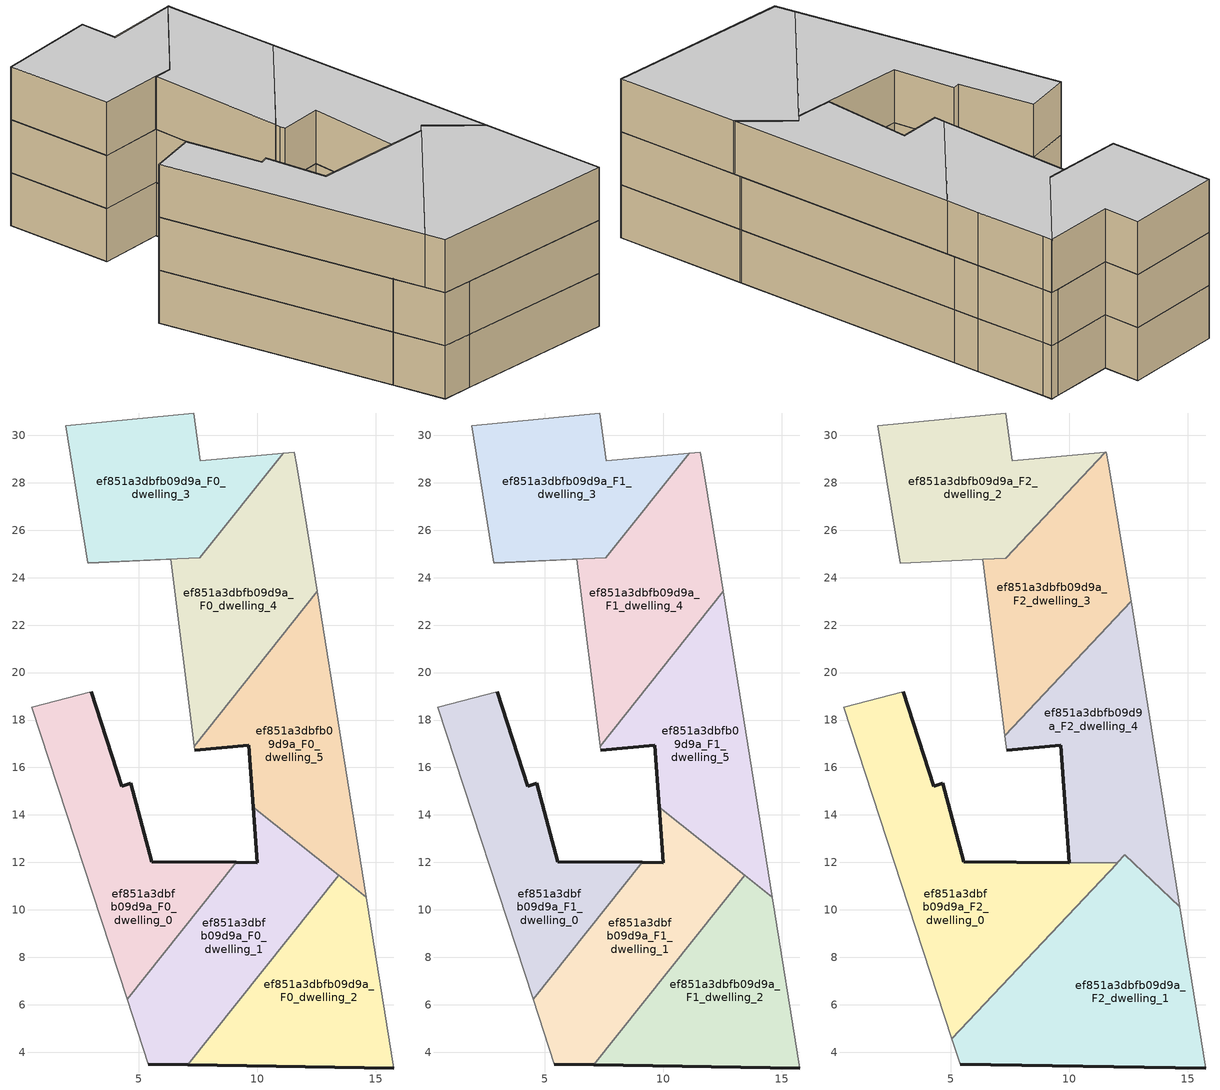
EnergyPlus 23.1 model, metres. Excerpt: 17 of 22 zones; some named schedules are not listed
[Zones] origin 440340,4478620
ef851a3dbfb09d9a_F0_dwelling_0
 floor ground (EU_floor_Construction): 4.51,6.23 9.11,12 5.55,12.03 4.67,15.33 4.28,15.2 3,19.2 0.5,18.54 z0
 wall outside (EU_wall_Construction): 3,19.2 4.28,15.2 4.67,15.33 5.55,12.03 9.11,12 z0:3
 wall adiabatic (EU_wall_Construction): 4.51,6.23 0.5,18.54 3,19.2 z0:3
 wall to ef851a3dbfb09d9a_F0_dwelling_1 (EU_wall_Construction): 9.11,12 4.51,6.23 z0:3
ef851a3dbfb09d9a_F0_dwelling_1
 floor ground (EU_floor_Construction): 7.07,3.47 13.43,11.46 9.83,14.33 10,11.99 9.11,12 4.51,6.23 5.4,3.49 z0
 wall outside (EU_wall_Construction): 7.07,3.47 5.4,3.49 / 9.11,12 10,11.99 9.83,14.33 z0:3
 wall adiabatic (EU_wall_Construction): 5.4,3.49 4.51,6.23 z0:3
 wall to ef851a3dbfb09d9a_F0_dwelling_2 (EU_wall_Construction): 13.43,11.46 7.07,3.47 z0:3
 wall to ef851a3dbfb09d9a_F0_dwelling_5 (EU_wall_Construction): 9.83,14.33 13.43,11.46 z0:3
ef851a3dbfb09d9a_F0_dwelling_2
 floor ground (EU_floor_Construction): 15.74,3.33 14.59,10.54 13.43,11.46 7.07,3.47 z0
 wall outside (EU_wall_Construction): 15.74,3.33 7.07,3.47 z0:3
 wall adiabatic (EU_wall_Construction): 14.59,10.54 15.74,3.33 z0:3
 wall to ef851a3dbfb09d9a_F0_dwelling_5 (EU_wall_Construction): 13.43,11.46 14.59,10.54 z0:3
ef851a3dbfb09d9a_F0_dwelling_3
 floor ground (EU_floor_Construction): 7.58,24.84 11.09,29.24 7.6,28.93 7.32,30.94 1.94,30.41 2.86,24.62 z0
 wall adiabatic (EU_wall_Construction): 7.32,30.94 7.6,28.93 11.09,29.24 7.58,24.84 2.86,24.62 1.94,30.41 7.32,30.94 z0:3
ef851a3dbfb09d9a_F0_dwelling_4
 floor ground (EU_floor_Construction): 7.34,16.89 12.54,23.43 12.3,24.89 11.66,28.73 11.57,29.29 11.09,29.24 7.58,24.84 2.86,24.62 6.36,24.78 z0
 wall adiabatic (EU_wall_Construction): 7.34,16.89 6.36,24.78 2.86,24.62 7.58,24.84 11.09,29.24 11.57,29.29 11.66,28.73 12.3,24.89 12.54,23.43 z0:3
 wall to ef851a3dbfb09d9a_F0_dwelling_5 (EU_wall_Construction): 12.54,23.43 7.33,16.89 z0:3
ef851a3dbfb09d9a_F0_dwelling_5
 floor ground (EU_floor_Construction): 14.59,10.54 12.54,23.43 7.33,16.89 7.35,16.73 9.65,16.95 9.83,14.33 z0
 wall outside (EU_wall_Construction): 9.83,14.33 9.65,16.95 7.35,16.73 z0:3
 wall adiabatic (EU_wall_Construction): 12.54,23.43 14.59,10.54 / 7.35,16.73 7.34,16.89 z0:3
ef851a3dbfb09d9a_F1_dwelling_0
 floor to ef851a3dbfb09d9a_F0_dwelling_0 (EU_floor_Construction): 4.51,6.23 9.11,12 5.55,12.03 4.67,15.33 4.28,15.2 3,19.2 0.5,18.54 z3
 wall outside (EU_wall_Construction): 3,19.2 4.28,15.2 4.67,15.33 5.55,12.03 9.11,12 z3:6
 wall adiabatic (EU_wall_Construction): 4.51,6.23 0.5,18.54 3,19.2 z3:6
 wall to ef851a3dbfb09d9a_F1_dwelling_1 (EU_wall_Construction): 9.11,12 4.51,6.23 z3:6
ef851a3dbfb09d9a_F1_dwelling_1
 floor to ef851a3dbfb09d9a_F0_dwelling_1 (EU_floor_Construction): 7.07,3.47 13.43,11.46 9.83,14.33 10,11.99 9.11,12 4.51,6.23 5.4,3.49 z3
 wall outside (EU_wall_Construction): 7.07,3.47 5.4,3.49 / 9.11,12 10,11.99 9.83,14.33 z3:6
 wall adiabatic (EU_wall_Construction): 5.4,3.49 4.51,6.23 z3:6
 wall to ef851a3dbfb09d9a_F1_dwelling_2 (EU_wall_Construction): 13.43,11.46 7.07,3.47 z3:6
 wall to ef851a3dbfb09d9a_F1_dwelling_5 (EU_wall_Construction): 9.83,14.33 13.43,11.46 z3:6
ef851a3dbfb09d9a_F1_dwelling_2
 floor to ef851a3dbfb09d9a_F0_dwelling_2 (EU_floor_Construction): 15.74,3.33 14.59,10.54 13.43,11.46 7.07,3.47 z3
 wall outside (EU_wall_Construction): 15.74,3.33 7.07,3.47 z3:6
 wall adiabatic (EU_wall_Construction): 14.59,10.54 15.74,3.33 z3:6
 wall to ef851a3dbfb09d9a_F1_dwelling_5 (EU_wall_Construction): 13.43,11.46 14.59,10.54 z3:6
ef851a3dbfb09d9a_F1_dwelling_3
 floor to ef851a3dbfb09d9a_F0_dwelling_3 (EU_floor_Construction): 7.58,24.84 11.09,29.24 7.6,28.93 7.32,30.94 1.94,30.41 2.86,24.62 z3
 wall adiabatic (EU_wall_Construction): 7.32,30.94 7.6,28.93 11.09,29.24 7.58,24.84 2.86,24.62 1.94,30.41 7.32,30.94 z3:6
ef851a3dbfb09d9a_F1_dwelling_4
 floor to ef851a3dbfb09d9a_F0_dwelling_4 (EU_floor_Construction): 7.33,16.89 12.54,23.43 12.3,24.89 11.66,28.73 11.57,29.29 11.09,29.24 7.58,24.84 2.86,24.62 6.36,24.78 z3
 wall adiabatic (EU_wall_Construction): 7.34,16.89 6.36,24.78 2.86,24.62 7.58,24.84 11.09,29.24 11.57,29.29 11.66,28.73 12.3,24.89 12.54,23.43 z3:6
 wall to ef851a3dbfb09d9a_F1_dwelling_5 (EU_wall_Construction): 12.54,23.43 7.33,16.89 z3:6
ef851a3dbfb09d9a_F1_dwelling_5
 floor to ef851a3dbfb09d9a_F0_dwelling_5 (EU_floor_Construction): 14.59,10.54 12.54,23.43 7.33,16.89 7.35,16.73 9.65,16.95 9.83,14.33 z3
 wall outside (EU_wall_Construction): 9.83,14.33 9.65,16.95 7.35,16.73 z3:6
 wall adiabatic (EU_wall_Construction): 12.54,23.43 14.59,10.54 / 7.35,16.73 7.34,16.89 z3:6
ef851a3dbfb09d9a_F2_dwelling_0
 floor to ef851a3dbfb09d9a_F1_dwelling_0 (EU_floor_Construction): 4.51,6.23 9.11,12 5.55,12.03 4.67,15.33 4.28,15.2 3,19.2 0.5,18.54 z6
 floor to ef851a3dbfb09d9a_F1_dwelling_1 (EU_floor_Construction): 5.05,4.57 12.01,11.97 9.11,12 4.51,6.23 z6
 wall outside (EU_wall_Construction): 3,19.2 4.28,15.2 4.67,15.33 5.55,12.03 10,11.99 z6:9
 wall adiabatic (EU_wall_Construction): 5.05,4.57 0.5,18.54 3,19.2 z6:9
 wall to ef851a3dbfb09d9a_F2_dwelling_1 (EU_wall_Construction): 12.02,11.97 5.05,4.57 z6:9
 wall to ef851a3dbfb09d9a_F2_dwelling_4 (EU_wall_Construction): 10,11.99 12.02,11.98 z6:9
 ceiling to ef851a3dbfb09d9a_F3_dwelling_0 (EU_floor_Construction): 12.01,11.97 5.05,4.57 0.5,18.54 3,19.2 4.28,15.2 4.67,15.33 5.55,12.03 z9
ef851a3dbfb09d9a_F2_dwelling_1
 floor to ef851a3dbfb09d9a_F1_dwelling_1 (EU_floor_Construction): 7.07,3.47 13.35,11.36 12.33,12.31 5.05,4.57 5.4,3.49 z6
 floor to ef851a3dbfb09d9a_F1_dwelling_2 (EU_floor_Construction): 15.74,3.33 14.66,10.13 13.35,11.36 7.07,3.47 z6
 wall outside (EU_wall_Construction): 15.74,3.33 5.4,3.49 z6:9
 wall adiabatic (EU_wall_Construction): 5.4,3.49 5.05,4.57 / 14.66,10.13 15.74,3.33 z6:9
 wall to ef851a3dbfb09d9a_F2_dwelling_4 (EU_wall_Construction): 12.33,12.31 14.66,10.13 / 12.02,11.98 12.34,12.31 z6:9
 ceiling to ef851a3dbfb09d9a_F3_dwelling_1 (EU_floor_Construction): 14.66,10.13 15.74,3.33 5.4,3.49 5.05,4.57 12.33,12.31 z9
ef851a3dbfb09d9a_F2_dwelling_2
 floor to ef851a3dbfb09d9a_F1_dwelling_3 (EU_floor_Construction): 8.88,26.47 11.09,29.24 7.6,28.93 7.32,30.94 1.94,30.41 2.86,24.62 7.33,24.83 z6
 floor to ef851a3dbfb09d9a_F1_dwelling_4 (EU_floor_Construction): 8.9,26.49 11.52,29.28 11.09,29.24 z6
 wall adiabatic (EU_wall_Construction): 6.35,24.78 2.86,24.62 1.94,30.41 7.32,30.94 7.6,28.93 11.52,29.28 z6:9
 wall to ef851a3dbfb09d9a_F2_dwelling_3 (EU_wall_Construction): 11.52,29.28 7.33,24.82 6.36,24.78 z6:9
 ceiling to ef851a3dbfb09d9a_F3_dwelling_2 (EU_floor_Construction): 11.52,29.28 7.33,24.82 2.86,24.62 1.94,30.41 7.32,30.94 7.6,28.93 z9
ef851a3dbfb09d9a_F2_dwelling_3
 floor to ef851a3dbfb09d9a_F1_dwelling_5 (EU_floor_Construction): 9.94,20.17 12.61,23 12.54,23.43 z6
 floor to ef851a3dbfb09d9a_F1_dwelling_3 (EU_floor_Construction): 7.58,24.84 8.88,26.47 7.33,24.83 z6
 floor to ef851a3dbfb09d9a_F1_dwelling_4 (EU_floor_Construction): 9.94,20.17 12.54,23.43 12.3,24.89 11.66,28.73 11.57,29.29 11.52,29.28 8.9,26.49 7.58,24.84 7.53,24.84 7.33,24.82 6.36,24.78 7.28,17.33 z6
 wall adiabatic (EU_wall_Construction): 7.28,17.33 6.36,24.78 / 11.52,29.28 11.57,29.29 11.66,28.73 12.3,24.89 12.61,23 z6:9
 wall to ef851a3dbfb09d9a_F2_dwelling_4 (EU_wall_Construction): 12.61,23 7.28,17.33 z6:9
 ceiling to ef851a3dbfb09d9a_F3_dwelling_3 (EU_floor_Construction): 11.57,29.29 11.66,28.73 12.3,24.89 12.61,23 7.28,17.33 6.36,24.78 7.33,24.82 11.52,29.28 z9
ef851a3dbfb09d9a_F2_dwelling_4
 floor to ef851a3dbfb09d9a_F1_dwelling_1 (EU_floor_Construction): 13.4,11.49 9.83,14.33 10,11.99 12.02,11.98 12.33,12.31 z6; 13.35,11.36 13.43,11.46 13.4,11.49 12.33,12.31 z6
 floor to ef851a3dbfb09d9a_F1_dwelling_5 (EU_floor_Construction): 14.59,10.54 12.61,23 9.94,20.17 7.34,16.89 7.35,16.73 9.65,16.95 9.83,14.33 z6
 floor to ef851a3dbfb09d9a_F1_dwelling_2 (EU_floor_Construction): 14.66,10.13 14.59,10.54 13.43,11.46 13.35,11.36 z6
 floor to ef851a3dbfb09d9a_F1_dwelling_4 (EU_floor_Construction): 7.51,17.58 7.32,17.03 7.34,16.89 9.94,20.17 z6; 7.32,17.03 7.51,17.58 7.28,17.33 7.32,17.05 z6
 wall outside (EU_wall_Construction): 10,11.99 9.65,16.95 7.35,16.73 z6:9
 wall adiabatic (EU_wall_Construction): 7.35,16.73 7.32,17.03 7.28,17.33 / 12.61,23 14.66,10.13 z6:9
 ceiling to ef851a3dbfb09d9a_F3_dwelling_4 (EU_floor_Construction): 12.61,23 14.66,10.13 12.33,12.31 12.02,11.98 10,11.99 9.65,16.95 7.35,16.73 7.32,17.03 7.28,17.33 z9
[Building]
EU S2 Campaign: North Axis=0; Terrain=City; Solar Distribution=FullExterior
[Site:Location]
Madrid: Latitude=40.5; Longitude=-3.5; Time Zone=1; Elevation=609
[SizingPeriod:WeatherFileDays]
AnnualSizingPeriod: Begin Month=1; Begin Day of Month=1; End Month=12; End Day of Month=31; Day of Week for Start Day=Monday; Use Weather File Daylight Saving Period=No; Use Weather File Rain and Snow Indicators=No
[MATERIAL]
EU_InternalMass_Material: Roughness=MediumRough; Thickness=0.1; Conductivity=1; Density=1800; Specific Heat=900; Thermal Absorptance=0.9; Solar Absorptance=0.7; Visible Absorptance=0.7
[MATERIAL:NOMASS] Roughness=MediumRough; Thermal Absorptance=0.9; Solar Absorptance=0.7; Visible Absorptance=0.7
Name | Thermal Resistance
EU_wall_NoMass | 0.419739
EU_floor_NoMass | 0.608284
[CONSTRUCTION]
EU_wall_Construction: EU_wall_NoMass
EU_floor_Construction: EU_floor_NoMass
EU_InternalMass_Construction: EU_InternalMass_Material
[ZONE] Type=1; Multiplier=1; Ceiling Height=autocalculate; Floor Area=autocalculate; Part of Total Floor Area=Yes
Name | Volume
ef851a3dbfb09d9a_F0_dwelling_0 | 115.039
ef851a3dbfb09d9a_F1_dwelling_0 | 115.038
ef851a3dbfb09d9a_F2_dwelling_0 | 163.837
ef851a3dbfb09d9a_F0_dwelling_1; ef851a3dbfb09d9a_F1_dwelling_1 | 117.574
ef851a3dbfb09d9a_F2_dwelling_1 | 174.407
ef851a3dbfb09d9a_F0_dwelling_2; ef851a3dbfb09d9a_F1_dwelling_2 | 116.319
ef851a3dbfb09d9a_F2_dwelling_2 | 114.987
ef851a3dbfb09d9a_F0_dwelling_3; ef851a3dbfb09d9a_F1_dwelling_3 | 113.882
ef851a3dbfb09d9a_F2_dwelling_3 | 117.561
ef851a3dbfb09d9a_F0_dwelling_4 | 118.6875
ef851a3dbfb09d9a_F1_dwelling_4 | 118.724
ef851a3dbfb09d9a_F2_dwelling_4 | 126.994
ef851a3dbfb09d9a_F0_dwelling_5; ef851a3dbfb09d9a_F1_dwelling_5 | 116.309
[INTERNALMASS] Construction=EU_InternalMass_Construction
Name | Zone or ZoneList | Surface Area
ef851a3dbfb09d9a_F0_dwelling_0_EU_InternalMass | ef851a3dbfb09d9a_F0_dwelling_0 | 38.3462
ef851a3dbfb09d9a_F0_dwelling_1_EU_InternalMass | ef851a3dbfb09d9a_F0_dwelling_1 | 39.1926
ef851a3dbfb09d9a_F0_dwelling_2_EU_InternalMass | ef851a3dbfb09d9a_F0_dwelling_2 | 38.7734
ef851a3dbfb09d9a_F0_dwelling_3_EU_InternalMass | ef851a3dbfb09d9a_F0_dwelling_3 | 37.9692
ef851a3dbfb09d9a_F0_dwelling_4_EU_InternalMass | ef851a3dbfb09d9a_F0_dwelling_4 | 39.575
ef851a3dbfb09d9a_F0_dwelling_5_EU_InternalMass | ef851a3dbfb09d9a_F0_dwelling_5 | 38.7696
ef851a3dbfb09d9a_F1_dwelling_0_EU_InternalMass | ef851a3dbfb09d9a_F1_dwelling_0 | 38.3462
ef851a3dbfb09d9a_F1_dwelling_1_EU_InternalMass | ef851a3dbfb09d9a_F1_dwelling_1 | 39.1926
ef851a3dbfb09d9a_F1_dwelling_2_EU_InternalMass | ef851a3dbfb09d9a_F1_dwelling_2 | 38.7734
ef851a3dbfb09d9a_F1_dwelling_3_EU_InternalMass | ef851a3dbfb09d9a_F1_dwelling_3 | 37.9692
ef851a3dbfb09d9a_F1_dwelling_4_EU_InternalMass | ef851a3dbfb09d9a_F1_dwelling_4 | 39.575
ef851a3dbfb09d9a_F1_dwelling_5_EU_InternalMass | ef851a3dbfb09d9a_F1_dwelling_5 | 38.7696
ef851a3dbfb09d9a_F2_dwelling_0_EU_InternalMass | ef851a3dbfb09d9a_F2_dwelling_0 | 54.6115
ef851a3dbfb09d9a_F2_dwelling_1_EU_InternalMass | ef851a3dbfb09d9a_F2_dwelling_1 | 58.1376
ef851a3dbfb09d9a_F2_dwelling_2_EU_InternalMass | ef851a3dbfb09d9a_F2_dwelling_2 | 38.3463
ef851a3dbfb09d9a_F2_dwelling_3_EU_InternalMass | ef851a3dbfb09d9a_F2_dwelling_3 | 39.1912
ef851a3dbfb09d9a_F2_dwelling_4_EU_InternalMass | ef851a3dbfb09d9a_F2_dwelling_4 | 42.3339
[OTHEREQUIPMENT] Fuel Type=Electricity; Design Level Calculation Method=Watts/Area; Power per Zone Floor Area=1; Fraction Latent=0; Fraction Radiant=0; Fraction Lost=0; Carbon Dioxide Generation Rate=0; EndUse Subcategory=EU_Step8_InternalGains
Name | Zone or ZoneList or Space or SpaceList | Schedule
EU_Step8_InternalGain_ef851a3dbfb09d9a_F0_dwelling_0_f000 | ef851a3dbfb09d9a_F0_dwelling_0 | EU_Step8_GainSchedule_ef851a3dbfb09d9a_F0_dwelling_0_f000
EU_Step8_InternalGain_ef851a3dbfb09d9a_F0_dwelling_1_f000 | ef851a3dbfb09d9a_F0_dwelling_1 | EU_Step8_GainSchedule_ef851a3dbfb09d9a_F0_dwelling_1_f000
EU_Step8_InternalGain_ef851a3dbfb09d9a_F0_dwelling_2_f000 | ef851a3dbfb09d9a_F0_dwelling_2 | EU_Step8_GainSchedule_ef851a3dbfb09d9a_F0_dwelling_2_f000
EU_Step8_InternalGain_ef851a3dbfb09d9a_F0_dwelling_3_f000 | ef851a3dbfb09d9a_F0_dwelling_3 | EU_Step8_GainSchedule_ef851a3dbfb09d9a_F0_dwelling_3_f000
EU_Step8_InternalGain_ef851a3dbfb09d9a_F0_dwelling_4_f000 | ef851a3dbfb09d9a_F0_dwelling_4 | EU_Step8_GainSchedule_ef851a3dbfb09d9a_F0_dwelling_4_f000
EU_Step8_InternalGain_ef851a3dbfb09d9a_F0_dwelling_5_f000 | ef851a3dbfb09d9a_F0_dwelling_5 | EU_Step8_GainSchedule_ef851a3dbfb09d9a_F0_dwelling_5_f000
EU_Step8_InternalGain_ef851a3dbfb09d9a_F1_dwelling_0_f000 | ef851a3dbfb09d9a_F1_dwelling_0 | EU_Step8_GainSchedule_ef851a3dbfb09d9a_F1_dwelling_0_f000
EU_Step8_InternalGain_ef851a3dbfb09d9a_F1_dwelling_1_f000 | ef851a3dbfb09d9a_F1_dwelling_1 | EU_Step8_GainSchedule_ef851a3dbfb09d9a_F1_dwelling_1_f000
EU_Step8_InternalGain_ef851a3dbfb09d9a_F1_dwelling_2_f000 | ef851a3dbfb09d9a_F1_dwelling_2 | EU_Step8_GainSchedule_ef851a3dbfb09d9a_F1_dwelling_2_f000
EU_Step8_InternalGain_ef851a3dbfb09d9a_F1_dwelling_3_f000 | ef851a3dbfb09d9a_F1_dwelling_3 | EU_Step8_GainSchedule_ef851a3dbfb09d9a_F1_dwelling_3_f000
EU_Step8_InternalGain_ef851a3dbfb09d9a_F1_dwelling_4_f000 | ef851a3dbfb09d9a_F1_dwelling_4 | EU_Step8_GainSchedule_ef851a3dbfb09d9a_F1_dwelling_4_f000
EU_Step8_InternalGain_ef851a3dbfb09d9a_F1_dwelling_5_f000 | ef851a3dbfb09d9a_F1_dwelling_5 | EU_Step8_GainSchedule_ef851a3dbfb09d9a_F1_dwelling_5_f000
EU_Step8_InternalGain_ef851a3dbfb09d9a_F2_dwelling_0_f000 | ef851a3dbfb09d9a_F2_dwelling_0 | EU_Step8_GainSchedule_ef851a3dbfb09d9a_F2_dwelling_0_f000
EU_Step8_InternalGain_ef851a3dbfb09d9a_F2_dwelling_1_f000 | ef851a3dbfb09d9a_F2_dwelling_1 | EU_Step8_GainSchedule_ef851a3dbfb09d9a_F2_dwelling_1_f000
EU_Step8_InternalGain_ef851a3dbfb09d9a_F2_dwelling_2_f000 | ef851a3dbfb09d9a_F2_dwelling_2 | EU_Step8_GainSchedule_ef851a3dbfb09d9a_F2_dwelling_2_f000
EU_Step8_InternalGain_ef851a3dbfb09d9a_F2_dwelling_3_f000 | ef851a3dbfb09d9a_F2_dwelling_3 | EU_Step8_GainSchedule_ef851a3dbfb09d9a_F2_dwelling_3_f000
EU_Step8_InternalGain_ef851a3dbfb09d9a_F2_dwelling_4_f000 | ef851a3dbfb09d9a_F2_dwelling_4 | EU_Step8_GainSchedule_ef851a3dbfb09d9a_F2_dwelling_4_f000
[ZONEVENTILATION:DESIGNFLOWRATE] Schedule=EU_AlwaysOn; Design Flow Rate Calculation Method=AirChanges/Hour; Air Changes per Hour=0.703302; Ventilation Type=Natural; Fan Pressure Rise=0; Fan Total Efficiency=1; Constant Term Coefficient=1; Temperature Term Coefficient=0; Velocity Term Coefficient=0; Velocity Squared Term Coefficient=0; Minimum Indoor Temperature=-100; Maximum Indoor Temperature=100; Delta Temperature=-100; Minimum Outdoor Temperature=-100; Maximum Outdoor Temperature=100; Maximum Wind Speed=40
Name | Zone or ZoneList or Space or SpaceList
EU_ConstantAir_ef851a3dbfb09d9a_F0_dwelling_0 | ef851a3dbfb09d9a_F0_dwelling_0
EU_ConstantAir_ef851a3dbfb09d9a_F0_dwelling_1 | ef851a3dbfb09d9a_F0_dwelling_1
EU_ConstantAir_ef851a3dbfb09d9a_F0_dwelling_2 | ef851a3dbfb09d9a_F0_dwelling_2
EU_ConstantAir_ef851a3dbfb09d9a_F0_dwelling_3 | ef851a3dbfb09d9a_F0_dwelling_3
EU_ConstantAir_ef851a3dbfb09d9a_F0_dwelling_4 | ef851a3dbfb09d9a_F0_dwelling_4
EU_ConstantAir_ef851a3dbfb09d9a_F0_dwelling_5 | ef851a3dbfb09d9a_F0_dwelling_5
EU_ConstantAir_ef851a3dbfb09d9a_F1_dwelling_0 | ef851a3dbfb09d9a_F1_dwelling_0
EU_ConstantAir_ef851a3dbfb09d9a_F1_dwelling_1 | ef851a3dbfb09d9a_F1_dwelling_1
EU_ConstantAir_ef851a3dbfb09d9a_F1_dwelling_2 | ef851a3dbfb09d9a_F1_dwelling_2
EU_ConstantAir_ef851a3dbfb09d9a_F1_dwelling_3 | ef851a3dbfb09d9a_F1_dwelling_3
EU_ConstantAir_ef851a3dbfb09d9a_F1_dwelling_4 | ef851a3dbfb09d9a_F1_dwelling_4
EU_ConstantAir_ef851a3dbfb09d9a_F1_dwelling_5 | ef851a3dbfb09d9a_F1_dwelling_5
EU_ConstantAir_ef851a3dbfb09d9a_F2_dwelling_0 | ef851a3dbfb09d9a_F2_dwelling_0
EU_ConstantAir_ef851a3dbfb09d9a_F2_dwelling_1 | ef851a3dbfb09d9a_F2_dwelling_1
EU_ConstantAir_ef851a3dbfb09d9a_F2_dwelling_2 | ef851a3dbfb09d9a_F2_dwelling_2
EU_ConstantAir_ef851a3dbfb09d9a_F2_dwelling_3 | ef851a3dbfb09d9a_F2_dwelling_3
EU_ConstantAir_ef851a3dbfb09d9a_F2_dwelling_4 | ef851a3dbfb09d9a_F2_dwelling_4
[HVACTEMPLATE:THERMOSTAT] Constant Heating Setpoint=20; Constant Cooling Setpoint=50
EU_HeatOnly_ef851a3dbfb09d9a_F0_dwelling_0; EU_HeatOnly_ef851a3dbfb09d9a_F0_dwelling_1; EU_HeatOnly_ef851a3dbfb09d9a_F0_dwelling_2; EU_HeatOnly_ef851a3dbfb09d9a_F0_dwelling_3; EU_HeatOnly_ef851a3dbfb09d9a_F0_dwelling_4; EU_HeatOnly_ef851a3dbfb09d9a_F0_dwelling_5; EU_HeatOnly_ef851a3dbfb09d9a_F1_dwelling_0; EU_HeatOnly_ef851a3dbfb09d9a_F1_dwelling_1; EU_HeatOnly_ef851a3dbfb09d9a_F1_dwelling_2; EU_HeatOnly_ef851a3dbfb09d9a_F1_dwelling_3; EU_HeatOnly_ef851a3dbfb09d9a_F1_dwelling_4; EU_HeatOnly_ef851a3dbfb09d9a_F1_dwelling_5; EU_HeatOnly_ef851a3dbfb09d9a_F2_dwelling_0; EU_HeatOnly_ef851a3dbfb09d9a_F2_dwelling_1; EU_HeatOnly_ef851a3dbfb09d9a_F2_dwelling_2; EU_HeatOnly_ef851a3dbfb09d9a_F2_dwelling_3; EU_HeatOnly_ef851a3dbfb09d9a_F2_dwelling_4; EU_HeatOnly_ef851a3dbfb09d9a_F3_dwelling_0
